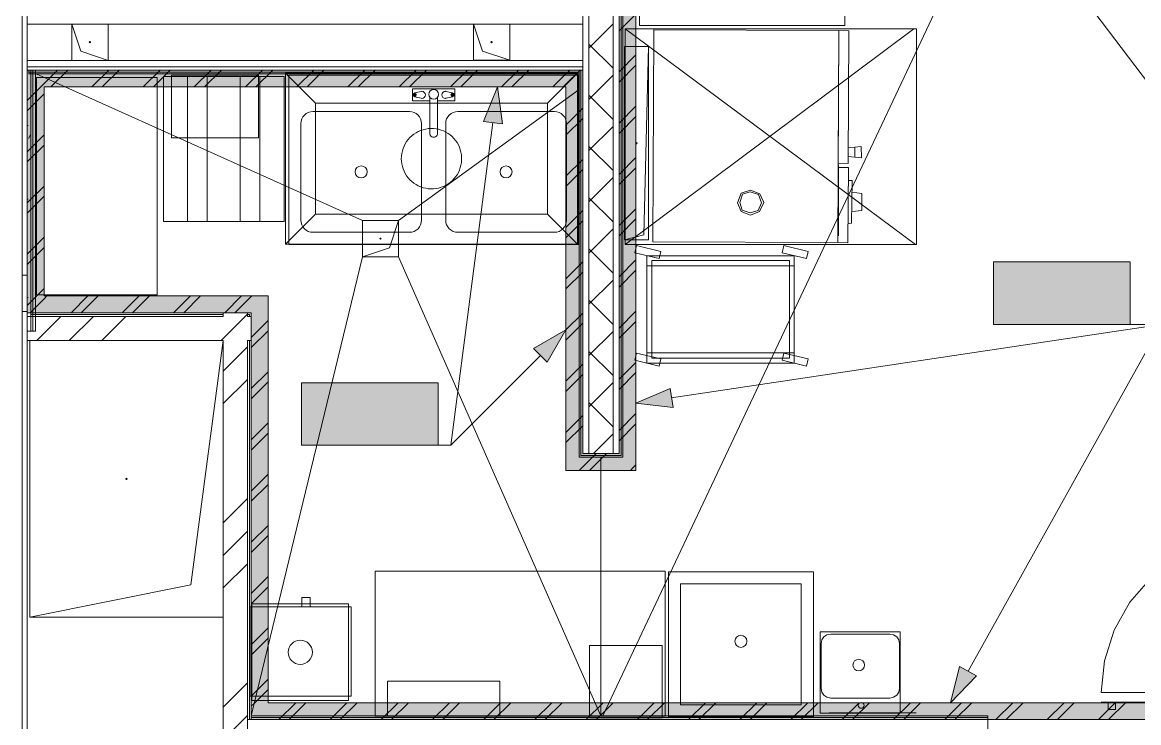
# Model space of a CAD drawing. Header units: millimetres. Extents: x -546 to 1681, y -650 to 1730.
# Drawn here: x 793.49 to 839.72, y 603.56 to 632.56 of the extents above; entities that cross this region are included whole.
import ezdxf

# ---------------------------------------------------------------- set-up
doc = ezdxf.new("R2010")
doc.units = ezdxf.units.MM

msp = doc.modelspace()

# ---------------------------------------------------------------- hatches: boundary and pattern name
at = {"true_color": 0xffffff}
h = msp.add_hatch(color=7, dxfattribs=at)
h.dxf.hatch_style = 2
h.paths.add_polyline_path([(818.902, 614.706), (818.202, 614.706), (818.202, 652.593), (818.902, 652.581)])
h = msp.add_hatch(color=7, dxfattribs=at)
h.dxf.hatch_style = 2
h.paths.add_polyline_path([(794.386, 629.885), (793.686, 629.885), (793.686, 630.585)])
h = msp.add_hatch(color=7, dxfattribs=at)
h.dxf.hatch_style = 2
h.paths.add_polyline_path([(794.386, 630.585), (794.386, 629.885), (793.686, 630.585)])
h = msp.add_hatch(color=7, dxfattribs=at)
h.dxf.hatch_style = 2
h.paths.add_polyline_path([(794.386, 629.885), (794.386, 630.585), (816.003, 630.585), (816.003, 629.885)])
h = msp.add_hatch(color=7, dxfattribs=at)
h.dxf.hatch_style = 2
h.paths.add_polyline_path([(816.003, 629.885), (816.003, 630.585), (816.702, 630.585)])
h = msp.add_hatch(color=7, dxfattribs=at)
h.dxf.hatch_style = 2
h.paths.add_polyline_path([(816.003, 629.885), (816.702, 630.585), (816.702, 629.885)])
h = msp.add_hatch(color=7, dxfattribs=at)
h.dxf.hatch_style = 2
h.paths.add_polyline_path([(794.386, 621.237), (793.686, 621.237), (793.686, 629.885), (794.386, 629.885)])
at = {"true_color": 0x0077b0}
h = msp.add_hatch(color=144, dxfattribs=at)
h.dxf.hatch_style = 2
h.paths.add_polyline_path([(813.173, 629.885), (813.376, 628.353), (812.582, 628.457)])
at = {"true_color": 0xffffff}
h = msp.add_hatch(color=7, dxfattribs=at)
h.dxf.hatch_style = 2
h.paths.add_polyline_path([(816.003, 629.885), (816.702, 629.885), (816.702, 614.706), (816.003, 614.706)])
at = {"true_color": 0x999999}
h = msp.add_hatch(color=253, dxfattribs=at)
h.dxf.hatch_style = 2
h.paths.add_polyline_path([(809.733, 629.648), (809.67, 629.621), (809.643, 629.558), (809.67, 629.494), (809.733, 629.468), (809.797, 629.494), (809.823, 629.558), (809.797, 629.621)])
h = msp.add_hatch(color=253, dxfattribs=at)
h.dxf.hatch_style = 2
h.paths.add_polyline_path([(809.733, 629.648), (809.67, 629.621), (809.643, 629.558), (809.67, 629.494), (809.733, 629.468), (809.797, 629.494), (809.823, 629.558), (809.797, 629.621)])
h = msp.add_hatch(color=253, dxfattribs=at)
h.dxf.hatch_style = 2
h.paths.add_polyline_path([(811.309, 629.648), (811.246, 629.621), (811.219, 629.558), (811.246, 629.494), (811.309, 629.468), (811.374, 629.494), (811.4, 629.558), (811.374, 629.621)])
h = msp.add_hatch(color=253, dxfattribs=at)
h.dxf.hatch_style = 2
h.paths.add_polyline_path([(811.309, 629.648), (811.246, 629.621), (811.219, 629.558), (811.246, 629.494), (811.309, 629.468), (811.374, 629.494), (811.4, 629.558), (811.374, 629.621)])
at = {"true_color": 0xffffff}
h = msp.add_hatch(color=7, dxfattribs=at)
h.dxf.hatch_style = 2
h.paths.add_polyline_path([(833.708, 622.642), (839.364, 622.642), (839.364, 620.053), (833.708, 620.053)])
h = msp.add_hatch(color=7, dxfattribs=at)
h.dxf.hatch_style = 2
h.paths.add_polyline_path([(833.708, 622.642), (839.364, 622.642), (839.364, 620.053), (833.708, 620.053)])
h = msp.add_hatch(color=7, dxfattribs=at)
h.dxf.hatch_style = 2
h.paths.add_polyline_path([(833.708, 622.642), (839.364, 622.642), (839.364, 620.053), (833.708, 620.053)])
at = {"true_color": 0x0077b0}
h = msp.add_hatch(color=144, dxfattribs=at)
h.dxf.hatch_style = 2
h.paths.add_polyline_path([(834.009, 622.659), (835.02, 622.659), (835.094, 622.634), (835.119, 622.557), (835.119, 620.74), (835.094, 620.665), (835.02, 620.641), (834.943, 620.665), (834.918, 620.74), (834.918, 622.456), (834.111, 622.456), (834.111, 620.74), (834.086, 620.665), (834.009, 620.641), (833.933, 620.665), (833.908, 620.74), (833.908, 622.557), (833.933, 622.634)])
h = msp.add_hatch(color=144, dxfattribs=at)
h.dxf.hatch_style = 2
h.paths.add_polyline_path([(834.009, 622.659), (835.02, 622.659), (835.094, 622.634), (835.119, 622.557), (835.119, 620.74), (835.094, 620.665), (835.02, 620.641), (834.943, 620.665), (834.918, 620.74), (834.918, 622.456), (834.111, 622.456), (834.111, 620.74), (834.086, 620.665), (834.009, 620.641), (833.933, 620.665), (833.908, 620.74), (833.908, 622.557), (833.933, 622.634)])
h = msp.add_hatch(color=144, dxfattribs=at)
h.dxf.hatch_style = 2
h.paths.add_polyline_path([(834.009, 622.659), (835.02, 622.659), (835.094, 622.634), (835.119, 622.557), (835.119, 620.74), (835.094, 620.665), (835.02, 620.641), (834.943, 620.665), (834.918, 620.74), (834.918, 622.456), (834.111, 622.456), (834.111, 620.74), (834.086, 620.665), (834.009, 620.641), (833.933, 620.665), (833.908, 620.74), (833.908, 622.557), (833.933, 622.634)])
h = msp.add_hatch(color=144, dxfattribs=at)
h.dxf.hatch_style = 2
h.paths.add_polyline_path([(835.523, 620.74), (835.523, 622.557), (835.549, 622.634), (835.625, 622.659), (835.701, 622.634), (835.726, 622.557), (835.726, 621.852), (836.533, 621.852), (836.533, 622.557), (836.559, 622.634), (836.635, 622.659), (836.709, 622.634), (836.734, 622.557), (836.734, 620.74), (836.709, 620.665), (836.635, 620.641), (836.559, 620.665), (836.533, 620.74), (836.533, 621.649), (835.726, 621.649), (835.726, 620.74), (835.701, 620.665), (835.625, 620.641), (835.549, 620.665)])
h = msp.add_hatch(color=144, dxfattribs=at)
h.dxf.hatch_style = 2
h.paths.add_polyline_path([(835.523, 620.74), (835.523, 622.557), (835.549, 622.634), (835.625, 622.659), (835.701, 622.634), (835.726, 622.557), (835.726, 621.852), (836.533, 621.852), (836.533, 622.557), (836.559, 622.634), (836.635, 622.659), (836.709, 622.634), (836.734, 622.557), (836.734, 620.74), (836.709, 620.665), (836.635, 620.641), (836.559, 620.665), (836.533, 620.74), (836.533, 621.649), (835.726, 621.649), (835.726, 620.74), (835.701, 620.665), (835.625, 620.641), (835.549, 620.665)])
h = msp.add_hatch(color=144, dxfattribs=at)
h.dxf.hatch_style = 2
h.paths.add_polyline_path([(835.523, 620.74), (835.523, 622.557), (835.549, 622.634), (835.625, 622.659), (835.701, 622.634), (835.726, 622.557), (835.726, 621.852), (836.533, 621.852), (836.533, 622.557), (836.559, 622.634), (836.635, 622.659), (836.709, 622.634), (836.734, 622.557), (836.734, 620.74), (836.709, 620.665), (836.635, 620.641), (836.559, 620.665), (836.533, 620.74), (836.533, 621.649), (835.726, 621.649), (835.726, 620.74), (835.701, 620.665), (835.625, 620.641), (835.549, 620.665)])
h = msp.add_hatch(color=144, dxfattribs=at)
h.dxf.hatch_style = 2
h.paths.add_polyline_path([(838.957, 622.315), (838.725, 622.083), (838.655, 622.052), (838.579, 622.078), (838.553, 622.154), (838.581, 622.224), (838.977, 622.619), (839.017, 622.649), (839.058, 622.659), (839.134, 622.634), (839.16, 622.557), (839.16, 620.74), (839.134, 620.665), (839.058, 620.641), (838.982, 620.665), (838.957, 620.74)])
h = msp.add_hatch(color=144, dxfattribs=at)
h.dxf.hatch_style = 2
h.paths.add_polyline_path([(838.957, 622.315), (838.725, 622.083), (838.655, 622.052), (838.579, 622.078), (838.553, 622.154), (838.581, 622.224), (838.977, 622.619), (839.017, 622.649), (839.058, 622.659), (839.134, 622.634), (839.16, 622.557), (839.16, 620.74), (839.134, 620.665), (839.058, 620.641), (838.982, 620.665), (838.957, 620.74)])
h = msp.add_hatch(color=144, dxfattribs=at)
h.dxf.hatch_style = 2
h.paths.add_polyline_path([(838.957, 622.315), (838.725, 622.083), (838.655, 622.052), (838.579, 622.078), (838.553, 622.154), (838.581, 622.224), (838.977, 622.619), (839.017, 622.649), (839.058, 622.659), (839.134, 622.634), (839.16, 622.557), (839.16, 620.74), (839.134, 620.665), (839.058, 620.641), (838.982, 620.665), (838.957, 620.74)])
at = {"true_color": 0xffffff}
h = msp.add_hatch(color=7, dxfattribs=at)
h.dxf.hatch_style = 2
h.paths.add_polyline_path([(793.686, 621.237), (794.386, 621.237), (793.686, 620.537)])
h = msp.add_hatch(color=7, dxfattribs=at)
h.dxf.hatch_style = 2
h.paths.add_polyline_path([(794.386, 621.237), (794.386, 620.537), (793.686, 620.537)])
h = msp.add_hatch(color=7, dxfattribs=at)
h.dxf.hatch_style = 2
h.paths.add_polyline_path([(802.966, 621.237), (802.966, 620.537), (794.386, 620.537), (794.386, 621.237)])
h = msp.add_hatch(color=7, dxfattribs=at)
h.dxf.hatch_style = 2
h.paths.add_polyline_path([(802.966, 620.537), (803.666, 621.237), (803.666, 620.537)])
h = msp.add_hatch(color=7, dxfattribs=at)
h.dxf.hatch_style = 2
h.paths.add_polyline_path([(802.966, 621.237), (803.666, 621.237), (802.966, 620.537)])
at = {"true_color": 0x0077b0}
h = msp.add_hatch(color=144, dxfattribs=at)
h.dxf.hatch_style = 2
h.paths.add_polyline_path([(838.047, 621.143), (837.24, 621.143), (837.164, 621.169), (837.139, 621.245), (837.164, 621.321), (837.24, 621.347), (838.047, 621.347), (838.123, 621.321), (838.148, 621.245), (838.123, 621.169)])
h = msp.add_hatch(color=144, dxfattribs=at)
h.dxf.hatch_style = 2
h.paths.add_polyline_path([(838.047, 621.143), (837.24, 621.143), (837.164, 621.169), (837.139, 621.245), (837.164, 621.321), (837.24, 621.347), (838.047, 621.347), (838.123, 621.321), (838.148, 621.245), (838.123, 621.169)])
h = msp.add_hatch(color=144, dxfattribs=at)
h.dxf.hatch_style = 2
h.paths.add_polyline_path([(838.047, 621.143), (837.24, 621.143), (837.164, 621.169), (837.139, 621.245), (837.164, 621.321), (837.24, 621.347), (838.047, 621.347), (838.123, 621.321), (838.148, 621.245), (838.123, 621.169)])
at = {"true_color": 0xffffff}
h = msp.add_hatch(color=7, dxfattribs=at)
h.dxf.hatch_style = 2
h.paths.add_polyline_path([(803.666, 604.385), (802.966, 604.385), (802.966, 620.537), (803.666, 620.537)])
at = {"true_color": 0x0077b0}
h = msp.add_hatch(color=144, dxfattribs=at)
h.dxf.hatch_style = 2
h.paths.add_polyline_path([(816.003, 619.821), (815.23, 618.482), (814.664, 619.048)])
at = {"true_color": 0xffffff}
h = msp.add_hatch(color=7, dxfattribs=at)
h.dxf.hatch_style = 2
h.paths.add_polyline_path([(805.048, 617.636), (810.704, 617.636), (810.704, 615.047), (805.048, 615.047)])
h = msp.add_hatch(color=7, dxfattribs=at)
h.dxf.hatch_style = 2
h.paths.add_polyline_path([(805.048, 617.636), (810.704, 617.636), (810.704, 615.047), (805.048, 615.047)])
at = {"true_color": 0x0077b0}
h = msp.add_hatch(color=144, dxfattribs=at)
h.dxf.hatch_style = 2
h.paths.add_polyline_path([(805.35, 617.653), (806.36, 617.653), (806.434, 617.628), (806.459, 617.551), (806.459, 615.734), (806.434, 615.659), (806.36, 615.635), (806.284, 615.659), (806.258, 615.734), (806.258, 617.45), (805.451, 617.45), (805.451, 615.734), (805.426, 615.659), (805.35, 615.635), (805.274, 615.659), (805.248, 615.734), (805.248, 617.551), (805.274, 617.628)])
h = msp.add_hatch(color=144, dxfattribs=at)
h.dxf.hatch_style = 2
h.paths.add_polyline_path([(805.35, 617.653), (806.36, 617.653), (806.434, 617.628), (806.459, 617.551), (806.459, 615.734), (806.434, 615.659), (806.36, 615.635), (806.284, 615.659), (806.258, 615.734), (806.258, 617.45), (805.451, 617.45), (805.451, 615.734), (805.426, 615.659), (805.35, 615.635), (805.274, 615.659), (805.248, 615.734), (805.248, 617.551), (805.274, 617.628)])
h = msp.add_hatch(color=144, dxfattribs=at)
h.dxf.hatch_style = 2
h.paths.add_polyline_path([(806.864, 615.734), (806.864, 617.551), (806.889, 617.628), (806.965, 617.653), (807.041, 617.628), (807.066, 617.551), (807.066, 616.846), (807.873, 616.846), (807.873, 617.551), (807.899, 617.628), (807.975, 617.653), (808.049, 617.628), (808.074, 617.551), (808.074, 615.734), (808.049, 615.659), (807.975, 615.635), (807.899, 615.659), (807.873, 615.734), (807.873, 616.643), (807.066, 616.643), (807.066, 615.734), (807.041, 615.659), (806.965, 615.635), (806.889, 615.659)])
h = msp.add_hatch(color=144, dxfattribs=at)
h.dxf.hatch_style = 2
h.paths.add_polyline_path([(806.864, 615.734), (806.864, 617.551), (806.889, 617.628), (806.965, 617.653), (807.041, 617.628), (807.066, 617.551), (807.066, 616.846), (807.873, 616.846), (807.873, 617.551), (807.899, 617.628), (807.975, 617.653), (808.049, 617.628), (808.074, 617.551), (808.074, 615.734), (808.049, 615.659), (807.975, 615.635), (807.899, 615.659), (807.873, 615.734), (807.873, 616.643), (807.066, 616.643), (807.066, 615.734), (807.041, 615.659), (806.965, 615.635), (806.889, 615.659)])
h = msp.add_hatch(color=144, dxfattribs=at)
h.dxf.hatch_style = 2
h.paths.add_polyline_path([(810.297, 617.309), (810.066, 617.077), (809.995, 617.046), (809.919, 617.072), (809.894, 617.148), (809.922, 617.218), (810.317, 617.614), (810.358, 617.643), (810.398, 617.653), (810.475, 617.628), (810.5, 617.551), (810.5, 615.734), (810.475, 615.659), (810.398, 615.635), (810.322, 615.659), (810.297, 615.734)])
h = msp.add_hatch(color=144, dxfattribs=at)
h.dxf.hatch_style = 2
h.paths.add_polyline_path([(810.297, 617.309), (810.066, 617.077), (809.995, 617.046), (809.919, 617.072), (809.894, 617.148), (809.922, 617.218), (810.317, 617.614), (810.358, 617.643), (810.398, 617.653), (810.475, 617.628), (810.5, 617.551), (810.5, 615.734), (810.475, 615.659), (810.398, 615.635), (810.322, 615.659), (810.297, 615.734)])
h = msp.add_hatch(color=144, dxfattribs=at)
h.dxf.hatch_style = 2
h.paths.add_polyline_path([(818.902, 616.784), (820.319, 617.402), (820.438, 616.611)])
h = msp.add_hatch(color=144, dxfattribs=at)
h.dxf.hatch_style = 2
h.paths.add_polyline_path([(809.387, 616.137), (808.58, 616.137), (808.504, 616.163), (808.479, 616.239), (808.504, 616.315), (808.58, 616.341), (809.387, 616.341), (809.463, 616.315), (809.489, 616.239), (809.463, 616.163)])
h = msp.add_hatch(color=144, dxfattribs=at)
h.dxf.hatch_style = 2
h.paths.add_polyline_path([(809.387, 616.137), (808.58, 616.137), (808.504, 616.163), (808.479, 616.239), (808.504, 616.315), (808.58, 616.341), (809.387, 616.341), (809.463, 616.315), (809.489, 616.239), (809.463, 616.163)])
at = {"true_color": 0xffffff}
h = msp.add_hatch(color=7, dxfattribs=at)
h.dxf.hatch_style = 2
h.paths.add_polyline_path([(816.702, 614.706), (816.003, 614.006), (816.003, 614.706)])
h = msp.add_hatch(color=7, dxfattribs=at)
h.dxf.hatch_style = 2
h.paths.add_polyline_path([(816.702, 614.706), (816.702, 614.006), (816.003, 614.006)])
h = msp.add_hatch(color=7, dxfattribs=at)
h.dxf.hatch_style = 2
h.paths.add_polyline_path([(816.702, 614.006), (816.702, 614.706), (818.202, 614.706), (818.202, 614.006)])
h = msp.add_hatch(color=7, dxfattribs=at)
h.dxf.hatch_style = 2
h.paths.add_polyline_path([(818.202, 614.706), (818.902, 614.006), (818.202, 614.006)])
h = msp.add_hatch(color=7, dxfattribs=at)
h.dxf.hatch_style = 2
h.paths.add_polyline_path([(818.902, 614.706), (818.902, 614.006), (818.202, 614.706)])
at = {"true_color": 0x0077b0}
h = msp.add_hatch(color=144, dxfattribs=at)
h.dxf.hatch_style = 2
h.paths.add_polyline_path([(831.929, 604.386), (832.306, 605.885), (833.005, 605.496)])
at = {"true_color": 0xffffff}
h = msp.add_hatch(color=7, dxfattribs=at)
h.dxf.hatch_style = 2
h.paths.add_polyline_path([(803.666, 604.385), (803.666, 603.685), (802.966, 603.685)])
h = msp.add_hatch(color=7, dxfattribs=at)
h.dxf.hatch_style = 2
h.paths.add_polyline_path([(802.966, 604.385), (803.666, 604.385), (802.966, 603.685)])
h = msp.add_hatch(color=7, dxfattribs=at)
h.dxf.hatch_style = 2
h.paths.add_polyline_path([(803.666, 603.685), (803.666, 604.385), (818.202, 604.385), (818.202, 603.685)])
h = msp.add_hatch(color=7, dxfattribs=at)
h.dxf.hatch_style = 2
h.paths.add_polyline_path([(850.34, 604.387), (850.34, 603.687), (818.202, 603.685), (818.202, 604.385)])

# ---------------------------------------------------------------- linework, layer by layer
at = {"color": 7, "lineweight": 0}
for points in [[(816.703, 614.706), (816.703, 653.619)], [(816.953, 653.614), (816.953, 614.706)], [(817.953, 653.598), (817.953, 614.706)], [(818.203, 653.593), (818.203, 614.706)], [(818.293, 614.616), (818.293, 653.293)], [(818.362, 614.547), (818.362, 653.293)], [(818.202, 652.593), (818.202, 614.706)], [(818.902, 614.006), (818.902, 652.581)], [(793.486, 597.472), (793.486, 641.552)], [(817.527, 603.844), (833.236, 637.15)], [(852.136, 614.212), (834.736, 637.15)], [(793.686, 632.98), (793.686, 597.472)], [(818.202, 632.204), (818.902, 632.904)], [(793.686, 632.485), (816.703, 632.485)], [(795.536, 630.985), (795.536, 632.485)], [(795.911, 631.36), (795.536, 632.485)], [(795.536, 632.485), (795.536, 630.985)], [(797.036, 632.485), (797.036, 630.985)], [(797.036, 630.985), (797.036, 632.485)], [(812.172, 630.988), (812.172, 632.485)], [(812.172, 632.485), (812.172, 630.988)], [(812.547, 631.363), (812.173, 632.485)], [(813.672, 632.485), (813.672, 630.988)], [(813.672, 630.988), (813.672, 632.485)], [(816.953, 631.492), (817.953, 632.492)], [(796.286, 631.71), (796.261, 631.735), (796.286, 631.76)], [(796.28, 631.711), (796.261, 631.735), (796.264, 631.748)], [(796.286, 631.76), (796.311, 631.735), (796.286, 631.71)], [(796.286, 631.76), (796.308, 631.748)], [(796.311, 631.735), (796.293, 631.711)], [(812.922, 631.713), (812.897, 631.738), (812.922, 631.763)], [(812.915, 631.714), (812.897, 631.738), (812.9, 631.751)], [(812.922, 631.763), (812.947, 631.738), (812.922, 631.713)], [(812.922, 631.763), (812.943, 631.751)], [(812.947, 631.738), (812.928, 631.714)], [(817.953, 630.66), (816.953, 631.66)], [(797.036, 630.985), (795.911, 631.36)], [(813.672, 630.988), (812.547, 631.363)], [(818.202, 630.507), (818.902, 631.207)], [(818.423, 623.556), (818.423, 631.556)], [(818.423, 631.556), (819.423, 631.556)], [(819.423, 631.556), (818.423, 631.556)], [(818.423, 631.556), (818.423, 623.556)], [(819.423, 631.556), (819.223, 623.756)], [(819.423, 631.556), (819.423, 623.556)], [(819.423, 623.556), (819.423, 631.556)], [(816.703, 630.985), (793.686, 630.985)], [(816.703, 630.715), (793.686, 630.715)], [(813.672, 630.988), (812.172, 630.988)], [(812.172, 630.988), (813.672, 630.988)], [(818.202, 630.083), (818.902, 630.783)], [(816.703, 630.585), (793.686, 630.585)], [(793.686, 630.585), (793.686, 629.885)], [(816.003, 630.585), (793.686, 630.585)], [(793.761, 630.585), (793.761, 630.426)], [(793.761, 630.495), (816.553, 630.495)], [(793.761, 630.426), (816.553, 630.426)], [(793.836, 619.778), (793.836, 630.585)], [(793.926, 619.778), (793.926, 630.585)], [(794.036, 619.778), (794.036, 630.585)], [(794.056, 630.426), (807.572, 624.35)], [(794.386, 630.025), (794.946, 630.585)], [(794.671, 629.885), (795.371, 630.585)], [(796.368, 629.885), (797.068, 630.585)], [(796.792, 629.885), (797.492, 630.585)], [(798.489, 629.885), (799.189, 630.585)], [(798.913, 629.885), (799.613, 630.585)], [(800.61, 629.885), (801.31, 630.585)], [(801.034, 629.885), (801.734, 630.585)], [(802.732, 629.885), (803.432, 630.585)], [(803.156, 629.885), (803.856, 630.585)], [(804.853, 629.885), (805.553, 630.585)], [(805.277, 629.885), (805.977, 630.585)], [(806.974, 629.885), (807.674, 630.585)], [(807.398, 629.885), (808.098, 630.585)], [(809.096, 629.885), (809.796, 630.585)], [(809.52, 629.885), (810.22, 630.585)], [(811.217, 629.885), (811.917, 630.585)], [(811.641, 629.885), (812.341, 630.585)], [(813.338, 629.885), (814.038, 630.585)], [(813.762, 629.885), (814.462, 630.585)], [(815.459, 629.885), (816.003, 630.428)], [(816.003, 630.004), (816.584, 630.585)], [(816.003, 630.428), (816.159, 630.585)], [(816.703, 630.585), (816.003, 630.585)], [(816.544, 630.585), (816.544, 614.547)], [(816.553, 630.426), (816.553, 630.585)], [(816.613, 630.585), (816.613, 614.616)], [(816.703, 614.706), (816.703, 630.585)], [(816.953, 629.371), (817.953, 630.371)], [(793.686, 629.325), (794.246, 629.885)], [(793.686, 629.885), (793.686, 621.237)], [(794.246, 629.885), (794.316, 629.955)], [(794.316, 629.955), (794.386, 630.025)], [(794.386, 629.885), (816.003, 629.885)], [(794.386, 621.237), (794.386, 629.885)], [(809.072, 624.35), (816.544, 629.775)], [(815.884, 629.885), (816.003, 630.004)], [(816.003, 629.885), (816.003, 614.706)], [(793.686, 628.901), (794.386, 629.601)], [(817.953, 628.539), (816.953, 629.539)], [(816.003, 628.307), (816.703, 629.007)], [(818.202, 628.385), (818.902, 629.085)], [(816.003, 627.883), (816.703, 628.583)], [(818.202, 627.961), (818.902, 628.661)], [(793.686, 628.282), (793.725, 628.282)], [(793.686, 627.204), (794.386, 627.904)], [(793.836, 627.923), (793.736, 627.75)], [(816.953, 627.249), (817.953, 628.249)], [(793.686, 626.779), (794.386, 627.479)], [(817.953, 626.418), (816.953, 627.418)], [(818.898, 627.556), (818.923, 627.581), (818.948, 627.556)], [(818.898, 627.556), (818.911, 627.577)], [(818.948, 627.556), (818.923, 627.531), (818.898, 627.556)], [(818.947, 627.549), (818.923, 627.531), (818.911, 627.534)], [(818.923, 627.581), (818.947, 627.562)], [(818.202, 626.264), (818.902, 626.964)], [(816.003, 626.185), (816.703, 626.885)], [(818.202, 625.84), (818.902, 626.54)], [(816.003, 625.761), (816.703, 626.461)], [(816.953, 625.128), (817.953, 626.128)], [(793.686, 625.082), (794.386, 625.782)], [(793.686, 624.658), (794.386, 625.358)], [(793.686, 625.234), (793.725, 625.234)], [(817.953, 624.296), (816.953, 625.296)], [(816.003, 624.064), (816.703, 624.764)], [(818.202, 624.143), (818.902, 624.843)], [(807.572, 622.85), (807.572, 624.35)], [(807.572, 624.35), (809.072, 624.35)], [(809.072, 624.35), (807.572, 624.35)], [(807.572, 624.35), (807.572, 622.85)], [(809.072, 624.35), (808.697, 623.225)], [(809.072, 624.35), (809.072, 622.85)], [(809.072, 622.85), (809.072, 624.35)], [(816.003, 623.64), (816.703, 624.34)], [(818.202, 623.719), (818.902, 624.419)], [(816.953, 623.007), (817.953, 624.007)], [(819.223, 623.756), (818.423, 623.556)], [(793.686, 622.961), (794.386, 623.661)], [(808.297, 623.6), (808.322, 623.625), (808.347, 623.6)], [(808.297, 623.6), (808.309, 623.621)], [(808.347, 623.6), (808.322, 623.575), (808.297, 623.6)], [(808.346, 623.593), (808.322, 623.575), (808.309, 623.578)], [(808.322, 623.625), (808.346, 623.606)], [(819.423, 623.556), (818.423, 623.556)], [(818.423, 623.556), (819.423, 623.556)], [(793.686, 622.537), (794.386, 623.237)], [(807.572, 622.85), (802.966, 603.844)], [(808.697, 623.225), (807.572, 622.85)], [(809.072, 622.85), (807.572, 622.85)], [(807.572, 622.85), (809.072, 622.85)], [(817.453, 603.844), (809.072, 622.85)], [(817.953, 622.175), (816.953, 623.175)], [(816.003, 621.943), (816.703, 622.643)], [(818.202, 622.022), (818.902, 622.722)], [(793.486, 622.09), (793.686, 622.09)], [(816.003, 621.519), (816.703, 622.219)], [(816.953, 620.885), (817.953, 621.885)], [(818.202, 621.597), (818.902, 622.297)], [(794.083, 621.237), (794.386, 621.54)], [(793.686, 620.84), (794.083, 621.237)], [(793.686, 620.537), (793.686, 621.237)], [(793.686, 621.17), (793.725, 621.17)], [(793.808, 620.537), (794.386, 621.115)], [(794.386, 621.115), (794.508, 621.237)], [(803.666, 621.237), (794.386, 621.237)], [(795.505, 620.537), (796.205, 621.237)], [(795.929, 620.537), (796.629, 621.237)], [(797.626, 620.537), (798.326, 621.237)], [(798.05, 620.537), (798.75, 621.237)], [(799.747, 620.537), (800.447, 621.237)], [(800.172, 620.537), (800.872, 621.237)], [(801.869, 620.537), (802.569, 621.237)], [(802.293, 620.537), (802.966, 621.21)], [(802.966, 621.21), (802.993, 621.237)], [(803.666, 621.237), (803.666, 620.537)], [(817.953, 620.054), (816.953, 621.054)], [(793.686, 620.59), (793.486, 620.59)], [(793.686, 620.537), (802.966, 620.537)], [(801.807, 620.537), (793.836, 620.537)], [(801.807, 620.537), (801.807, 620.378)], [(802.807, 620.537), (801.807, 620.537)], [(802.807, 620.537), (802.807, 620.378)], [(802.966, 620.537), (802.807, 620.537)], [(802.966, 620.378), (802.966, 620.537)], [(802.966, 620.537), (802.966, 603.685)], [(803.666, 604.385), (803.666, 620.537)], [(816.003, 619.822), (816.703, 620.522)], [(818.202, 619.9), (818.902, 620.6)], [(793.686, 620.378), (793.686, 619.378)], [(793.686, 620.378), (801.807, 620.378)], [(801.807, 620.468), (793.836, 620.468)], [(794.081, 619.378), (795.081, 620.378)], [(795.43, 619.378), (796.43, 620.378)], [(796.78, 619.378), (797.78, 620.378)], [(801.807, 619.471), (802.807, 620.471)], [(802.897, 620.468), (802.807, 620.468)], [(802.966, 620.378), (802.807, 620.378)], [(802.897, 620.468), (802.897, 620.378)], [(802.966, 619.378), (802.966, 620.378)], [(802.966, 619.513), (803.666, 620.213)], [(816.003, 619.397), (816.703, 620.097)], [(818.202, 619.476), (818.902, 620.176)], [(793.686, 619.778), (794.036, 619.778)], [(802.966, 619.089), (803.666, 619.789)], [(816.953, 618.764), (817.953, 619.764)], [(793.686, 619.378), (801.807, 619.378)], [(793.8, 607.934), (793.8, 619.378)], [(793.8, 619.378), (793.8, 607.934)], [(801.8, 619.378), (800.467, 609.268)], [(801.715, 619.378), (801.806, 619.47)], [(801.8, 619.378), (801.8, 607.934)], [(801.8, 607.934), (801.8, 619.378)], [(801.807, 619.378), (801.807, 603.185)], [(801.807, 618.121), (802.807, 619.121)], [(802.966, 619.378), (802.807, 619.378)], [(802.807, 619.378), (802.807, 602.185)], [(802.897, 603.685), (802.897, 619.378)], [(802.966, 603.844), (802.966, 619.378)], [(817.953, 617.933), (816.953, 618.933)], [(816.003, 617.7), (816.703, 618.4)], [(818.202, 617.779), (818.902, 618.479)], [(801.807, 616.772), (802.807, 617.772)], [(802.966, 617.392), (803.666, 618.092)], [(816.003, 617.276), (816.703, 617.976)], [(818.202, 617.355), (818.902, 618.055)], [(802.966, 616.968), (803.666, 617.668)], [(816.953, 616.643), (817.953, 617.643)], [(817.953, 615.811), (816.953, 616.811)], [(818.202, 615.658), (818.902, 616.358)], [(802.966, 615.27), (803.666, 615.97)], [(816.003, 615.579), (816.703, 616.279)], [(818.202, 615.233), (818.902, 615.933)], [(802.966, 614.846), (803.666, 615.546)], [(816.003, 615.155), (816.703, 615.855)], [(817.137, 614.706), (817.953, 615.521)], [(816.003, 614.006), (816.003, 614.706)], [(816.544, 614.547), (818.362, 614.547)], [(816.613, 614.616), (818.293, 614.616)], [(816.703, 614.706), (818.203, 614.706)], [(816.703, 614.158), (817.251, 614.706)], [(818.202, 614.706), (816.703, 614.706)], [(816.976, 614.006), (817.676, 614.706)], [(817.453, 614.547), (817.453, 603.844)], [(816.551, 614.006), (816.703, 614.158)], [(818.673, 614.006), (818.788, 614.121)], [(818.788, 614.121), (818.902, 614.236)], [(797.775, 613.656), (797.8, 613.681), (797.825, 613.656)], [(797.775, 613.656), (797.787, 613.678)], [(797.825, 613.656), (797.8, 613.631), (797.775, 613.656)], [(797.824, 613.65), (797.8, 613.631), (797.787, 613.634)], [(797.8, 613.681), (797.824, 613.663)], [(802.966, 613.149), (803.666, 613.849)], [(816.003, 614.006), (818.202, 614.006)], [(818.902, 614.006), (818.202, 614.006)], [(802.966, 612.725), (803.666, 613.425)], [(801.807, 611.838), (802.807, 612.838)], [(802.966, 611.028), (803.666, 611.728)], [(801.807, 610.488), (802.807, 611.488)], [(802.966, 610.604), (803.666, 611.304)], [(801.807, 609.139), (802.807, 610.139)], [(802.966, 608.907), (803.666, 609.607)], [(800.467, 609.268), (793.8, 607.934)], [(802.966, 608.482), (803.666, 609.182)], [(801.8, 607.934), (793.8, 607.934)], [(793.8, 607.934), (801.8, 607.934)], [(802.966, 606.785), (803.666, 607.485)], [(802.966, 606.361), (803.666, 607.061)], [(802.966, 604.664), (803.666, 605.364)], [(801.807, 604.204), (802.807, 605.204)], [(803.112, 604.385), (803.666, 604.94)], [(802.966, 604.24), (803.112, 604.385)], [(818.202, 604.385), (803.666, 604.385)], [(804.109, 603.685), (804.809, 604.385)], [(804.533, 603.685), (805.233, 604.385)], [(806.23, 603.685), (806.93, 604.385)], [(806.654, 603.685), (807.354, 604.385)], [(808.351, 603.685), (809.051, 604.385)], [(808.776, 603.685), (809.476, 604.385)], [(810.473, 603.685), (811.173, 604.385)], [(810.897, 603.685), (811.597, 604.385)], [(812.594, 603.685), (813.294, 604.385)], [(813.018, 603.685), (813.718, 604.385)], [(814.715, 603.685), (815.415, 604.385)], [(815.14, 603.685), (815.84, 604.385)], [(816.837, 603.685), (817.537, 604.385)], [(817.261, 603.685), (817.961, 604.385)], [(850.34, 604.387), (818.202, 604.385)], [(818.958, 603.685), (819.658, 604.385)], [(819.382, 603.685), (820.082, 604.385)], [(821.079, 603.685), (821.779, 604.385)], [(821.504, 603.685), (822.204, 604.385)], [(823.201, 603.685), (823.901, 604.385)], [(823.625, 603.685), (824.325, 604.385)], [(825.322, 603.686), (826.022, 604.386)], [(825.747, 603.686), (826.447, 604.386)], [(827.444, 603.686), (828.144, 604.386)], [(827.868, 603.686), (828.568, 604.386)], [(829.565, 603.686), (830.265, 604.386)], [(829.99, 603.686), (830.69, 604.386)], [(831.687, 603.686), (832.387, 604.386)], [(832.111, 603.686), (832.811, 604.386)], [(833.808, 603.686), (834.508, 604.386)], [(834.232, 603.686), (834.933, 604.386)], [(835.93, 603.686), (836.63, 604.386)], [(836.354, 603.686), (837.054, 604.386)], [(838.051, 603.686), (838.751, 604.386)], [(838.475, 603.686), (839.175, 604.386)], [(801.807, 602.855), (802.807, 603.855)], [(833.479, 603.844), (802.966, 603.844)], [(833.479, 602.035), (833.479, 603.844)], [(802.807, 603.685), (802.966, 603.685)], [(833.479, 603.775), (802.966, 603.775)], [(802.966, 603.775), (802.966, 603.685)], [(802.966, 603.685), (833.479, 603.685)], [(802.966, 603.685), (803.666, 603.685)], [(803.666, 603.685), (818.202, 603.685)], [(818.202, 603.685), (851.04, 603.687)]]:
    msp.add_lwpolyline(points, dxfattribs=at)
at = {"color": 8, "lineweight": 0, "true_color": 0x7f7f7f}
for points in [[(819.045, 632.435), (819.045, 636.435)], [(827.545, 636.435), (827.545, 632.435)], [(818.459, 623.362), (818.459, 632.292)], [(818.459, 632.292), (830.519, 632.292)], [(830.411, 632.292), (818.459, 623.362)], [(830.485, 623.362), (818.459, 632.292)], [(827.545, 632.435), (819.045, 632.435)], [(819.603, 623.471), (819.646, 632.247)], [(819.646, 632.247), (827.302, 632.215)], [(827.302, 632.215), (827.26, 623.44)], [(827.31, 632.168), (827.28, 626.722)], [(827.716, 632.21), (827.302, 632.215)], [(827.694, 626.717), (827.716, 632.21)], [(830.519, 632.292), (830.519, 623.362)], [(794.077, 630.28), (794.077, 621.28)], [(799.077, 630.28), (794.077, 630.28)], [(799.077, 621.28), (799.077, 630.28)], [(804.327, 630.316), (799.327, 630.316)], [(799.327, 630.316), (799.327, 624.316)], [(799.665, 627.776), (799.665, 630.376)], [(799.665, 630.376), (803.265, 630.376)], [(800.327, 624.316), (800.327, 630.316)], [(801.142, 630.316), (801.142, 624.316)], [(802.512, 630.316), (802.512, 624.316)], [(803.265, 630.376), (803.265, 627.776)], [(803.327, 624.316), (803.327, 630.316)], [(804.327, 624.316), (804.327, 630.316)], [(805.633, 629.209), (804.383, 630.459)], [(804.383, 623.369), (804.383, 630.459)], [(804.383, 630.459), (816.484, 630.459)], [(804.521, 623.366), (804.521, 630.366)], [(804.521, 630.366), (816.521, 630.366)], [(816.484, 630.459), (815.234, 629.209)], [(816.484, 630.459), (816.484, 623.369)], [(816.521, 630.366), (816.521, 623.366)], [(805.021, 628.366), (805.031, 628.466), (805.061, 628.56), (805.107, 628.645), (805.168, 628.719), (805.242, 628.78), (805.327, 628.826), (805.421, 628.856), (805.521, 628.866)], [(809.521, 628.866), (805.521, 628.866)], [(805.633, 624.619), (805.633, 629.209)], [(805.633, 629.209), (815.234, 629.209)], [(809.521, 628.866), (809.622, 628.856), (809.716, 628.826), (809.801, 628.78), (809.875, 628.719), (809.936, 628.645), (809.982, 628.56), (810.011, 628.466), (810.021, 628.366)], [(811.021, 628.366), (811.031, 628.466), (811.061, 628.56), (811.107, 628.645), (811.168, 628.719), (811.242, 628.78), (811.327, 628.826), (811.421, 628.856), (811.521, 628.866)], [(811.521, 628.866), (815.521, 628.866)], [(815.234, 629.209), (815.234, 624.619)], [(815.521, 628.866), (815.622, 628.856), (815.716, 628.826), (815.801, 628.78), (815.875, 628.719), (815.936, 628.645), (815.982, 628.56), (816.011, 628.466), (816.021, 628.366)], [(805.021, 628.366), (805.021, 624.366)], [(810.021, 624.366), (810.021, 628.366)], [(811.021, 624.366), (811.021, 628.366)], [(816.021, 628.366), (816.021, 624.366)], [(809.703, 627.928), (809.618, 627.862)], [(809.793, 627.987), (809.703, 627.928)], [(809.887, 628.039), (809.793, 627.987)], [(809.986, 628.081), (809.887, 628.039)], [(810.088, 628.115), (809.986, 628.081)], [(810.193, 628.141), (810.088, 628.115)], [(810.299, 628.157), (810.193, 628.141)], [(810.406, 628.164), (810.299, 628.157)], [(810.514, 628.161), (810.406, 628.164)], [(810.621, 628.15), (810.514, 628.161)], [(810.726, 628.129), (810.621, 628.15)], [(810.83, 628.099), (810.726, 628.129)], [(810.93, 628.061), (810.83, 628.099)], [(811.027, 628.014), (810.93, 628.061)], [(811.119, 627.959), (811.027, 628.014)], [(811.207, 627.896), (811.119, 627.959)], [(811.288, 627.826), (811.207, 627.896)], [(803.265, 627.776), (799.665, 627.776)], [(809.297, 627.435), (809.257, 627.336)], [(809.346, 627.531), (809.297, 627.435)], [(809.403, 627.622), (809.346, 627.531)], [(809.468, 627.708), (809.403, 627.622)], [(809.54, 627.788), (809.468, 627.708)], [(809.618, 627.862), (809.54, 627.788)], [(811.363, 627.749), (811.288, 627.826)], [(811.432, 627.666), (811.363, 627.749)], [(811.493, 627.577), (811.432, 627.666)], [(811.546, 627.484), (811.493, 627.577)], [(811.591, 627.386), (811.546, 627.484)], [(809.188, 627.021), (809.183, 626.914)], [(809.202, 627.128), (809.188, 627.021)], [(809.225, 627.233), (809.202, 627.128)], [(809.257, 627.336), (809.225, 627.233)], [(811.627, 627.285), (811.591, 627.386)], [(811.654, 627.181), (811.627, 627.285)], [(811.673, 627.075), (811.654, 627.181)], [(811.682, 626.968), (811.673, 627.075)], [(811.682, 626.86), (811.682, 626.968)], [(827.695, 627.009), (827.966, 626.981)], [(827.707, 627.375), (827.971, 627.394)], [(827.971, 627.394), (827.966, 626.981)], [(827.966, 626.981), (828.238, 626.952)], [(828.235, 627.413), (827.971, 627.394)], [(828.238, 626.952), (828.235, 627.413)], [(809.183, 626.914), (809.188, 626.807)], [(809.188, 626.807), (809.202, 626.7)], [(809.202, 626.7), (809.225, 626.595)], [(809.225, 626.595), (809.257, 626.492)], [(809.257, 626.492), (809.297, 626.392)], [(811.591, 626.442), (811.627, 626.543)], [(811.627, 626.543), (811.654, 626.647)], [(811.654, 626.647), (811.673, 626.753)], [(811.673, 626.753), (811.682, 626.86)], [(827.284, 626.553), (827.28, 626.722)], [(827.28, 626.722), (827.694, 626.717)], [(827.697, 626.548), (827.284, 626.553)], [(827.284, 626.553), (827.288, 623.712)], [(827.674, 623.435), (827.697, 626.548)], [(809.297, 626.392), (809.346, 626.297)], [(809.346, 626.297), (809.403, 626.206)], [(809.403, 626.206), (809.468, 626.12)], [(809.468, 626.12), (809.54, 626.04)], [(809.54, 626.04), (809.618, 625.966)], [(811.288, 626.002), (811.363, 626.079)], [(811.363, 626.079), (811.432, 626.162)], [(811.432, 626.162), (811.493, 626.251)], [(811.493, 626.251), (811.546, 626.344)], [(811.546, 626.344), (811.591, 626.442)], [(809.618, 625.966), (809.703, 625.9)], [(809.703, 625.9), (809.793, 625.841)], [(809.793, 625.841), (809.887, 625.789)], [(809.887, 625.789), (809.986, 625.747)], [(809.986, 625.747), (810.088, 625.713)], [(810.088, 625.713), (810.193, 625.687)], [(810.193, 625.687), (810.299, 625.671)], [(810.299, 625.671), (810.406, 625.664)], [(810.406, 625.664), (810.514, 625.667)], [(810.514, 625.667), (810.621, 625.678)], [(810.621, 625.678), (810.726, 625.699)], [(810.726, 625.699), (810.83, 625.729)], [(810.83, 625.729), (810.93, 625.767)], [(810.93, 625.767), (811.027, 625.814)], [(811.027, 625.814), (811.119, 625.869)], [(811.119, 625.869), (811.207, 625.932)], [(811.207, 625.932), (811.288, 626.002)], [(823.648, 625.616), (823.257, 625.479)], [(824.038, 625.462), (823.648, 625.616)], [(827.688, 626.012), (827.858, 626.015)], [(827.858, 626.015), (827.833, 624.238)], [(823.257, 625.479), (823.103, 625.09)], [(823.312, 625.44), (823.197, 625.105)], [(823.197, 625.105), (823.299, 624.782)], [(823.636, 625.542), (823.312, 625.44)], [(823.971, 625.426), (823.636, 625.542)], [(824.1, 625.083), (823.971, 625.426)], [(824.194, 625.099), (824.038, 625.462)], [(827.84, 625.527), (828.262, 625.474)], [(828.256, 624.769), (828.262, 625.474)], [(823.103, 625.09), (823.259, 624.727)], [(823.259, 624.727), (823.649, 624.572)], [(823.299, 624.782), (823.634, 624.667)], [(823.634, 624.667), (823.957, 624.768)], [(823.649, 624.572), (824.012, 624.729)], [(823.957, 624.768), (824.1, 625.083)], [(824.012, 624.729), (824.194, 625.099)], [(827.85, 624.727), (828.256, 624.769)], [(799.327, 624.316), (804.327, 624.316)], [(805.633, 624.619), (804.383, 623.369)], [(805.521, 623.866), (805.421, 623.876), (805.327, 623.905), (805.242, 623.951), (805.168, 624.012), (805.107, 624.086), (805.061, 624.171), (805.031, 624.265), (805.021, 624.366)], [(815.234, 624.619), (805.633, 624.619)], [(810.021, 624.366), (810.011, 624.265), (809.982, 624.171), (809.936, 624.086), (809.875, 624.012), (809.801, 623.951), (809.716, 623.905), (809.622, 623.876), (809.521, 623.866)], [(811.521, 623.866), (811.421, 623.876), (811.327, 623.905), (811.242, 623.951), (811.168, 624.012), (811.107, 624.086), (811.061, 624.171), (811.031, 624.265), (811.021, 624.366)], [(816.484, 623.369), (815.234, 624.619)], [(816.021, 624.366), (816.011, 624.265), (815.982, 624.171), (815.936, 624.086), (815.875, 624.012), (815.801, 623.951), (815.716, 623.905), (815.622, 623.876), (815.521, 623.866)], [(827.833, 624.238), (827.691, 624.215)], [(805.521, 623.866), (809.521, 623.866)], [(815.521, 623.866), (811.521, 623.866)], [(816.484, 623.369), (804.383, 623.369)], [(816.521, 623.366), (804.521, 623.366)], [(830.519, 623.362), (818.459, 623.362)], [(818.924, 623.316), (818.853, 623.017)], [(819.932, 623.076), (818.924, 623.316)], [(827.26, 623.44), (819.603, 623.471)], [(825.024, 623.316), (824.953, 623.017)], [(826.032, 623.076), (825.024, 623.316)], [(827.26, 623.44), (827.674, 623.435)], [(818.853, 623.017), (819.861, 622.777)], [(819.357, 618.447), (819.357, 622.897)], [(819.357, 622.897), (825.457, 622.897)], [(819.357, 622.471), (819.357, 622.897)], [(819.357, 622.897), (825.457, 622.897)], [(819.861, 622.777), (819.932, 623.076)], [(824.953, 623.017), (825.961, 622.777)], [(825.457, 622.897), (825.457, 618.447)], [(825.457, 622.897), (825.457, 622.471)], [(825.961, 622.777), (826.032, 623.076)], [(825.457, 622.471), (819.357, 622.471)], [(819.557, 618.647), (819.557, 622.697)], [(819.557, 622.697), (825.257, 622.697)], [(825.257, 622.697), (825.257, 618.647)], [(794.077, 621.28), (799.077, 621.28)], [(818.924, 618.866), (818.853, 618.567)], [(819.932, 618.626), (818.924, 618.866)], [(819.357, 618.447), (819.357, 618.872)], [(819.357, 618.872), (825.457, 618.872)], [(825.257, 618.647), (819.557, 618.647)], [(825.024, 618.866), (824.953, 618.567)], [(826.032, 618.626), (825.024, 618.866)], [(825.457, 618.872), (825.457, 618.447)], [(818.853, 618.567), (819.861, 618.327)], [(825.457, 618.447), (819.357, 618.447)], [(825.457, 618.447), (819.357, 618.447)], [(819.861, 618.327), (819.932, 618.626)], [(824.953, 618.567), (825.961, 618.327)], [(825.961, 618.327), (826.032, 618.626)], [(820.104, 609.833), (808.104, 609.833)], [(808.104, 609.833), (808.104, 603.833)], [(820.104, 603.833), (820.104, 609.833)], [(820.248, 603.802), (820.248, 609.802)], [(820.248, 609.802), (826.248, 609.802)], [(826.248, 609.802), (826.248, 603.802)], [(840.224, 609.55), (839.36, 608.544)], [(825.748, 609.302), (820.748, 609.302)], [(820.748, 609.302), (820.748, 604.302)], [(825.748, 604.302), (825.748, 609.302)], [(802.998, 604.474), (802.998, 608.474)], [(802.998, 608.474), (806.998, 608.474)], [(805.056, 608.358), (805.056, 608.741)], [(805.056, 608.741), (805.402, 608.741)], [(805.402, 608.741), (805.402, 608.358)], [(806.998, 608.474), (806.998, 604.474)], [(839.36, 608.544), (838.713, 607.387)], [(807.104, 608.358), (802.904, 608.358)], [(802.904, 608.358), (802.904, 604.658)], [(802.904, 604.658), (802.904, 608.358)], [(802.904, 608.358), (805.056, 608.358)], [(807.104, 604.658), (807.104, 608.358)], [(826.527, 607.325), (829.847, 607.325)], [(826.527, 603.955), (826.527, 607.325)], [(826.566, 606.829), (826.598, 606.984), (826.683, 607.112), (826.811, 607.197), (826.966, 607.229)], [(826.966, 607.229), (829.416, 607.229)], [(829.416, 607.229), (829.572, 607.197), (829.699, 607.112), (829.785, 606.984), (829.816, 606.829)], [(829.847, 607.325), (829.847, 603.955)], [(838.713, 607.387), (838.309, 606.124)], [(816.981, 606.759), (816.981, 603.759)], [(819.981, 606.759), (816.981, 606.759)], [(819.981, 603.759), (819.981, 606.759)], [(826.566, 604.979), (826.566, 606.829)], [(829.816, 606.829), (829.816, 604.979)], [(838.309, 606.124), (838.163, 604.806)], [(813.257, 605.283), (808.607, 605.283)], [(808.607, 605.283), (808.607, 603.833)], [(813.257, 603.833), (813.257, 605.283)], [(826.966, 604.579), (826.811, 604.61), (826.683, 604.696), (826.598, 604.823), (826.566, 604.979)], [(829.816, 604.979), (829.785, 604.823), (829.699, 604.696), (829.572, 604.61), (829.416, 604.579)], [(845.063, 604.806), (838.163, 604.806)], [(802.904, 604.658), (807.104, 604.658)], [(806.998, 604.474), (802.998, 604.474)], [(820.748, 604.302), (825.748, 604.302)], [(829.416, 604.579), (826.966, 604.579)], [(845.063, 604.406), (838.163, 604.406)], [(838.463, 604.406), (838.463, 604.106)], [(838.763, 604.106), (838.763, 604.406)], [(829.847, 603.955), (826.527, 603.955)], [(830.507, 603.973), (826.907, 603.973)], [(838.463, 604.106), (838.763, 604.106)], [(808.104, 603.833), (820.104, 603.833)], [(808.607, 603.833), (813.257, 603.833)], [(816.981, 603.759), (819.981, 603.759)], [(826.248, 603.802), (820.248, 603.802)]]:
    msp.add_lwpolyline(points, dxfattribs=at)
at = {"color": 253, "lineweight": 0, "true_color": 0x999999}
for points in [[(809.648, 629.308), (809.648, 629.808)], [(811.394, 629.808), (809.648, 629.808)], [(811.394, 629.808), (811.394, 629.308)], [(810.362, 629.308), (809.648, 629.308)], [(809.733, 629.638), (810.009, 629.702)], [(809.733, 629.558), (809.733, 629.638)], [(809.733, 629.558), (809.733, 629.478)], [(809.733, 629.478), (810.009, 629.414)], [(810.009, 629.702), (810.033, 629.704), (810.09, 629.692), (810.136, 629.661), (810.168, 629.614), (810.179, 629.558), (810.168, 629.501), (810.136, 629.454), (810.09, 629.423), (810.033, 629.412), (810.009, 629.414)], [(810.362, 627.932), (810.362, 629.454)], [(810.68, 629.457), (810.68, 627.932)], [(811.394, 629.308), (810.68, 629.308)], [(811.032, 629.414), (811.009, 629.412), (810.953, 629.423), (810.906, 629.454), (810.875, 629.501), (810.863, 629.558), (810.875, 629.614), (810.906, 629.661), (810.953, 629.692), (811.009, 629.704), (811.032, 629.702)], [(811.309, 629.638), (811.032, 629.702)], [(811.309, 629.478), (811.032, 629.414)], [(811.309, 629.558), (811.309, 629.638)], [(811.309, 629.558), (811.309, 629.478)], [(810.489, 627.805), (810.44, 627.815), (810.399, 627.842), (810.372, 627.882), (810.362, 627.932)], [(810.68, 627.932), (810.67, 627.882), (810.643, 627.842), (810.603, 627.815), (810.553, 627.805)], [(810.553, 627.805), (810.489, 627.805)]]:
    msp.add_lwpolyline(points, dxfattribs=at)
at = {"color": 144, "lineweight": 0, "true_color": 0x0077b0}
for points in [[(813.173, 629.885), (812.582, 628.457)], [(813.173, 629.885), (813.376, 628.353)], [(812.979, 628.405), (811.229, 615.047)], [(813.376, 628.353), (812.582, 628.457)], [(833.708, 622.642), (839.364, 622.642)], [(833.708, 620.053), (833.708, 622.642)], [(833.708, 622.642), (839.364, 622.642)], [(833.708, 620.053), (833.708, 622.642)], [(833.708, 622.642), (839.364, 622.642)], [(833.708, 620.053), (833.708, 622.642)], [(839.364, 622.642), (839.364, 620.053)], [(839.364, 622.642), (839.364, 620.053)], [(839.364, 622.642), (839.364, 620.053)], [(820.379, 617.006), (840.654, 620.053)], [(832.655, 605.69), (840.654, 620.053)], [(839.364, 620.053), (833.708, 620.053)], [(839.364, 620.053), (833.708, 620.053)], [(839.364, 620.053), (833.708, 620.053)], [(840.654, 620.053), (839.364, 620.053)], [(840.654, 620.053), (839.364, 620.053)], [(840.654, 620.053), (839.364, 620.053)], [(816.003, 619.821), (814.664, 619.048)], [(816.003, 619.821), (815.23, 618.482)], [(814.947, 618.765), (811.229, 615.047)], [(815.23, 618.482), (814.664, 619.048)], [(805.048, 617.636), (810.704, 617.636)], [(805.048, 615.047), (805.048, 617.636)], [(805.048, 617.636), (810.704, 617.636)], [(805.048, 615.047), (805.048, 617.636)], [(810.704, 617.636), (810.704, 615.047)], [(810.704, 617.636), (810.704, 615.047)], [(818.902, 616.784), (820.319, 617.402)], [(820.319, 617.402), (820.438, 616.611)], [(818.902, 616.784), (820.438, 616.611)], [(810.704, 615.047), (805.048, 615.047)], [(810.704, 615.047), (805.048, 615.047)], [(811.229, 615.047), (810.704, 615.047)], [(811.229, 615.047), (810.704, 615.047)], [(831.929, 604.386), (832.306, 605.885)], [(832.306, 605.885), (833.005, 605.496)], [(831.929, 604.386), (833.005, 605.496)]]:
    msp.add_lwpolyline(points, dxfattribs=at)
at = {"color": 8, "lineweight": 0, "true_color": 0x7f7f7f}
for centre, radius in [((810.521, 629.576), 0.2), ((807.521, 626.366), 0.25), ((813.521, 626.366), 0.25), ((823.248, 606.928), 0.25), ((804.998, 606.474), 0.5), ((828.126, 605.947), 0.24), ((828.227, 604.276), 0.12)]:
    msp.add_circle(centre, radius, dxfattribs=at)
at = {"color": 253, "lineweight": 0, "true_color": 0x999999}
msp.add_circle((810.521, 629.576), 0.2, dxfattribs=at)

doc.saveas('drawing.dxf')
